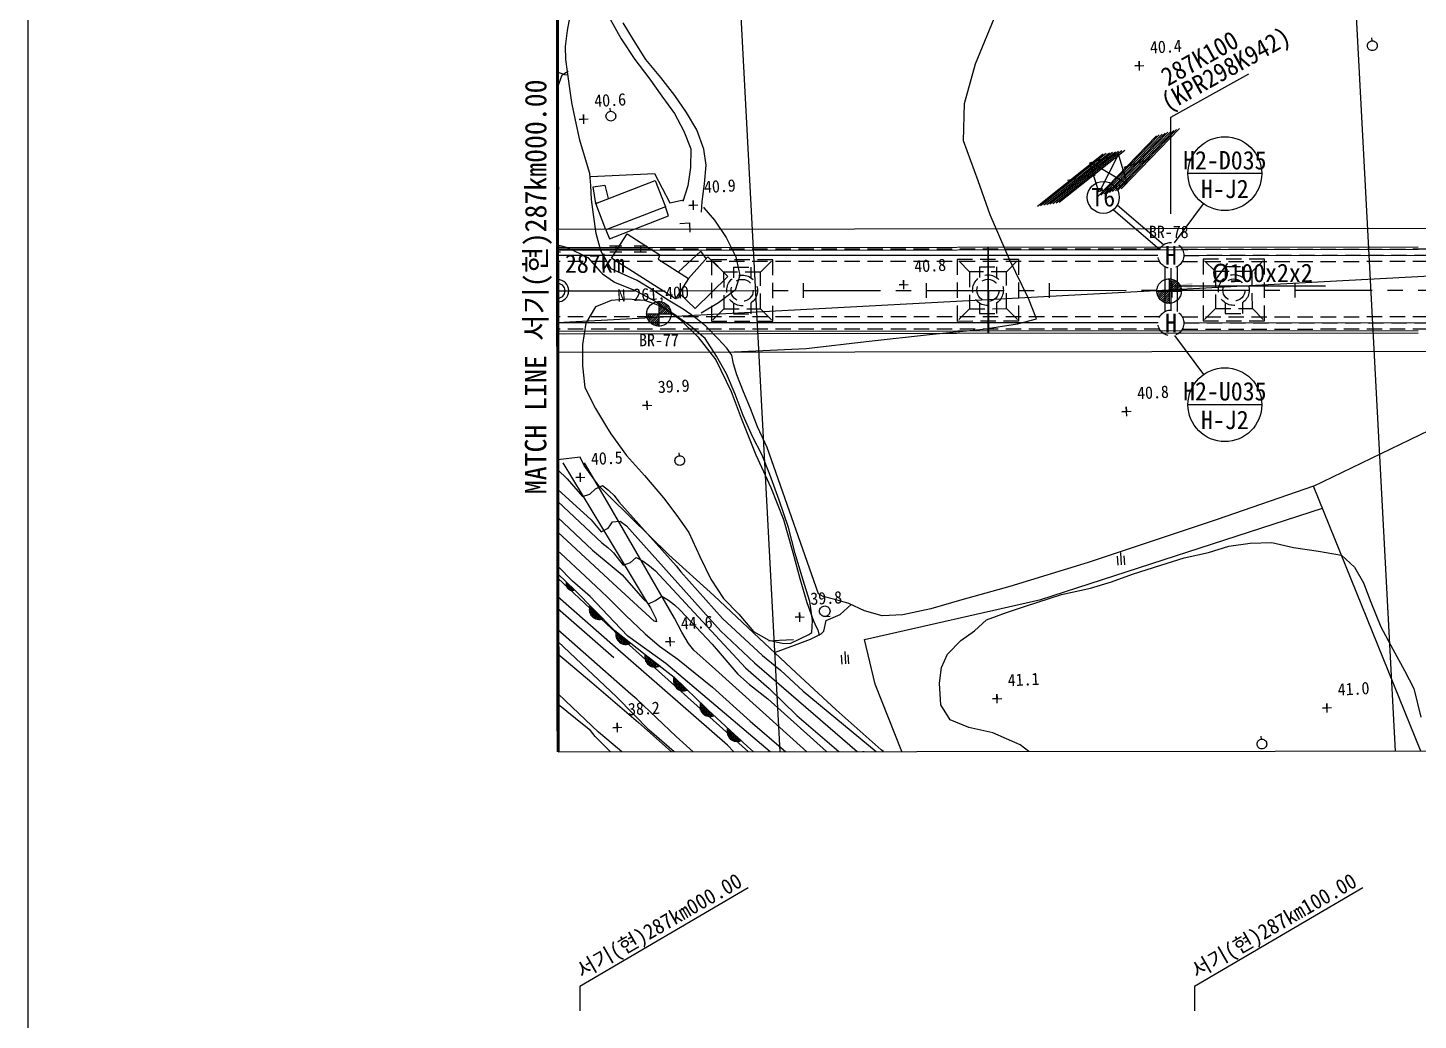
# Model space of a CAD drawing. Header units: millimetres. Extents: x 1510 to 2306, y 1103 to 1810.
# Drawn here: x 1509.9 to 1736.1, y 1363.4 to 1524.8 of the extents above; entities that cross this region are included whole.
import ezdxf
from ezdxf.enums import TextEntityAlignment as Align
from ezdxf.xclip import XClip

# ---------------------------------------------------------------- set-up
doc = ezdxf.new("R2010")
doc.units = ezdxf.units.MM
doc.header["$LTSCALE"] = 10
doc.header["$MEASUREMENT"] = 0
doc.header["$XCLIPFRAME"] = 2
for name, pattern in [('A-CENTR01', [2, 1.25, -0.25, 0.25, -0.25]), ('CENTER', [2, 1.25, -0.25, 0.25, -0.25]), ('DASHED2', [0.375, 0.25, -0.125]), ('HIDDEN', [0.375, 0.25, -0.125])]:
    doc.linetypes.add(name, pattern=pattern)
for name, color, linetype in [('TN-CABL', 4, 'Continuous'), ('TN-MACL', 6, 'A-CENTR01'), ('TN-MANH', 4, 'Continuous'), ('TT-WIRE-EQPM', 6, 'Continuous'), ('TZ-BASE', 253, 'Continuous'), ('TZ-CABL', 4, 'Continuous'), ('TZ-LEAL', 1, 'Continuous'), ('TZ-LEAT', 3, 'Continuous'), ('TZ-MACT', 6, 'Continuous')]:
    doc.layers.add(name, color=color, linetype=linetype)
doc.layers.add('TX-PAPR', color=2, linetype='Continuous', plot=False)
doc.styles.get("Standard").update_dxf_attribs({"font": 'GulimChe.ttf'})
doc.styles.add('굴림체', font='GulimChe.ttf')
doc.linetypes.add('ZIGZAG', pattern='A,0.0001,-0.2,[131,ltypeshp.shx,S=0.2,R=0,X=-0.2,Y=0],-0.4,[131,ltypeshp.shx,S=0.2,R=180,X=0.2,Y=0],-0.2', length=0.8001)
doc.dimstyles.get("Standard").update_dxf_attribs({"dimtxt": 0.18, "dimasz": 0.18, "dimexe": 0.18, "dimexo": 0.0625, "dimgap": 0.09, "dimtad": 0, "dimtih": 1, "dimtoh": 1, "dimdec": 4, "dimzin": 0, "dimdsep": 46, "dimtxsty": 'Standard', "dimcen": 0.09, "dimadec": 0, "dimazin": 0, "dimtfac": 1, "dimtdec": 4, "dimtofl": 0, "dimtmove": 0, "dimatfit": 3, "dimfxl": 0, "dimtolj": 1, "dimtzin": 0, "dimarcsym": 0})

# ---------------------------------------------------------------- blocks, each defined once
blk = doc.blocks.new('JD-FSDGKLDGLK3FSD3')
at = {"layer": 'TZ-BASE'}
for p, q in [((24.54, 143.31), (43.13, -206.55)), ((24.54, 143.31), (43.13, -206.55)), ((124.68, 143.31), (143.27, -206.55)), ((1.59, 42.37, 41.77), (2.02, 44.68, 41.77)), ((8.53, 44.2, -55.52), (10.35, 41.01, -55.52)), ((12.35, 40.81, -55.52), (10.68, 43.6, -55.52)), ((67.97, 36.91, 42.51), (71.4, 45.22, 42.51)), ((1.3, 39.74, 41.77), (1.59, 42.37, 41.77)), ((10.35, 41.01, -55.52), (12.55, 37.62, -55.52)), ((14.37, 37.62, -55.52), (12.35, 40.81, -55.52)), ((132.49, 40.64, 41.7), (132.44, 41.16, 41.7)), ((1.36, 37.62, 41.77), (1.3, 39.74, 41.77)), ((1.62, 35.68, 41.77), (1.36, 37.62, 41.77)), ((12.55, 37.62, -55.52), (14.85, 34.65, -55.52)), ((16.8, 34.7, -55.52), (14.37, 37.62, -55.52)), ((66.2, 30.46, 42.51), (67.97, 36.91, 42.51)), ((93.88, 36.57, 40.41), (95.38, 36.65, 40.41)), ((94.63, 36.61, 40.41), (93.88, 36.57, 40.41)), ((94.67, 35.86, 40.41), (94.59, 37.35, 40.41)), ((94.59, 37.35, 40.41), (94.63, 36.61, 40.41)), ((1.19, 35.12, 41.81), (-0.03, 35.59, 41.81)), ((-0.03, 33.03, 41.37), (0.73, 35.14, 41.37)), ((0.73, 35.14, 41.37), (1.74, 35.73, 41.37)), ((1.6, 35.1, 41.81), (1.19, 35.12, 41.81)), ((2, 32.91, 41.77), (1.62, 35.68, 41.77)), ((14.85, 34.65, -55.52), (16.95, 31.67, -55.52)), ((19.06, 31.78, -55.52), (16.8, 34.7, -55.52)), ((699.47, 31.99), (0, -5.18)), ((2.32, 30.64, 41.77), (2, 32.91, 41.77)), ((16.95, 31.67, -55.52), (19, 28.82, -55.52)), ((20.98, 29, -55.52), (19.06, 31.78, -55.52)), ((2.91, 27.76, 41.77), (2.32, 30.64, 41.77)), ((8.62, 29.18, 41.81), (8.57, 29.69, 41.81)), ((66.03, 24.42, 42.51), (66.2, 30.46, 42.51)), ((3.61, 24.51, 41.77), (2.91, 27.76, 41.77)), ((3.48, 27.87, 40.64), (4.98, 27.95, 40.64)), ((3.48, 27.87, 40.64), (4.98, 27.95, 40.64)), ((4.23, 27.91, 40.64), (3.48, 27.87, 40.64)), ((4.23, 27.91, 40.64), (3.48, 27.87, 40.64)), ((4.27, 27.16, 40.64), (4.19, 28.66, 40.64)), ((4.19, 28.66, 40.64), (4.23, 27.91, 40.64)), ((4.27, 27.16, 40.64), (4.19, 28.66, 40.64)), ((4.19, 28.66, 40.64), (4.23, 27.91, 40.64)), ((19, 28.82, -55.52), (20.55, 25.98, -55.52)), ((22.66, 26.21, -55.52), (20.98, 29, -55.52)), ((20.55, 25.98, -55.52), (21.68, 23.09, -55.52)), ((23.81, 23.06, -55.52), (22.66, 26.21, -55.52)), ((97.42, 25.2, 40.62), (87.91, 15.4, 40.62)), ((97.88, 25.35, 40.62), (88.38, 15.55, 40.62)), ((98.35, 25.49, 40.62), (88.85, 15.7, 40.62)), ((98.82, 25.64, 40.62), (89.32, 15.84, 40.62)), ((99.29, 25.79, 40.62), (89.79, 15.99, 40.62)), ((99.76, 25.94, 40.62), (90.26, 16.14, 40.62)), ((100.23, 26.08, 40.62), (90.73, 16.29, 40.62)), ((100.7, 26.23, 40.62), (91.2, 16.43, 40.62)), ((101.17, 26.38, 40.62), (91.66, 16.58, 40.62)), ((4.55, 21.43, 41.77), (3.61, 24.51, 41.77)), ((21.68, 23.09, -55.52), (21.62, 20.05, -55.52)), ((24.14, 20.46, -55.52), (23.81, 23.06, -55.52)), ((68.42, 17.88, 42.51), (66.03, 24.42, 42.51)), ((80.08, 14.14, 40.62), (90.76, 22.63, 40.62)), ((80.58, 14.23, 40.62), (91.26, 22.72, 40.62)), ((81.08, 14.31, 40.62), (91.76, 22.81, 40.62)), ((81.58, 14.4, 40.62), (92.26, 22.9, 40.62)), ((5.24, 19.1, 41.77), (4.55, 21.43, 41.77)), ((23.91, 17.41, -55.52), (24.14, 20.46, -55.52)), ((78.08, 13.78, 40.62), (88.76, 22.28, 40.62)), ((78.58, 13.87, 40.62), (89.26, 22.37, 40.62)), ((79.08, 13.96, 40.62), (89.76, 22.46, 40.62)), ((79.58, 14.05, 40.62), (90.26, 22.54, 40.62)), ((91.26, 22.22, 40.62), (86.54, 20.79, 40.62)), ((86.54, 20.79, 40.62), (87.97, 16.16, 40.62)), ((92.4, 17.49, 40.62), (86.87, 20.8, 40.62)), ((91.26, 22.22, 40.62), (88.21, 16.29, 40.62)), ((92.65, 17.5, 40.62), (91.26, 22.22, 40.62)), ((92.19, 20.14, 40.62), (96.41, 21.47, 40.62)), ((5.42, 17.11, 41.77), (5.24, 19.1, 41.77)), ((5.39, 18.6, 41.77), (15.76, 19.1, 41.77)), ((5.39, 18.6, 41.77), (6.33, 18.65, 41.77)), ((15.76, 19.1, 41.77), (18.24, 14.31, 41.77)), ((21.62, 20.05, -55.52), (21.18, 17.07, -55.52)), ((87.43, 18.75, 40.62), (82.93, 17.95, 40.62)), ((5.53, 14.83, 41.77), (5.42, 17.11, 41.77)), ((5.76, 16.92, 44.18), (7.7, 17.18, 44.18)), ((5.76, 16.92, 44.18), (6.39, 17, 44.18)), ((6.19, 14.23, 44.18), (5.76, 16.92, 44.18)), ((6.19, 14.23, 44.18), (5.76, 16.92, 44.18)), ((6.19, 14.23, 44.24), (15.87, 17.96, 44.24)), ((7.7, 17.18, 44.18), (8.2, 15.01, 44.18)), ((15.87, 17.96, 44.24), (17.53, 13.66, 44.24)), ((21.18, 17.07, -55.52), (20.35, 14.54, -55.52)), ((23.51, 14.52, -55.52), (23.91, 17.41, -55.52)), ((70.39, 12.36, 42.51), (68.42, 17.88, 42.51)), ((87.97, 16.16, 40.62), (92.65, 17.5, 40.62)), ((5.85, 12.43, 41.77), (5.53, 14.83, 41.77)), ((6.19, 14.23, 44.24), (6.5, 14.35, 44.24)), ((6.54, 13.33, 44.24), (6.19, 14.23, 44.24)), ((7.85, 9.92, 44.24), (6.19, 14.23, 44.24)), ((6.54, 13.33, 44.24), (6.19, 14.23, 44.24)), ((17.53, 13.66, 44.24), (7.85, 9.92, 44.24)), ((18.05, 12.22, 44.18), (17.53, 13.66, 44.18)), ((18.24, 14.31, 41.77), (20.46, 14.79, 41.77)), ((21.32, 13.88, 40.85), (22.82, 13.96, 40.85)), ((22.07, 13.92, 40.85), (21.32, 13.88, 40.85)), ((22.11, 13.17, 40.85), (22.03, 14.67, 40.85)), ((22.03, 14.67, 40.85), (22.07, 13.92, 40.85)), ((23.38, 12.81, -55.52), (23.51, 14.52, -55.52)), ((23.8, 13.62, 41.77), (23.81, 13.5, 41.77)), ((6.25, 9.33, 41.77), (5.85, 12.43, 41.77)), ((8.45, 8.44, 44.18), (18.05, 12.22, 44.18)), ((23.81, 13.5, 41.77), (25.52, 11.5, 41.77)), ((25.52, 11.5, 41.77), (27.41, 8.68, 41.77)), ((73.49, 5.07, 42.51), (70.39, 12.36, 42.51)), ((-0.01, 10.03), (699.99, 10.68)), ((6.77, 7.54, 41.77), (6.25, 9.33, 41.77)), ((7.85, 9.92, 44.18), (8.45, 8.44, 44.18)), ((8.78, 5.31, 43.82), (11.3, 9.26, 43.82)), ((11.3, 9.26, 43.82), (16.64, 5.86, 43.82)), ((19.89, 10.96, 43.43), (21.43, 11.05, 43.43)), ((21.43, 11.05, 43.43), (21.52, 9.53, 43.43)), ((-0.01, 7.46, 40.75), (1.62, 7.03, 40.75)), ((-0.01, 7.32), (0.46, 7.32)), ((-0.01, 7.03), (64.98, 7.09)), ((-0.01, 6.82), (13.46, 6.82)), ((1.62, 7.03, 40.75), (4.9, 5.4, 40.75)), ((7.1, 6.42, 41.77), (6.77, 7.54, 41.77)), ((8.46, 7.32), (10.46, 7.32)), ((9.46, 7.32), (9.47, 6.32)), ((12.46, 7.32), (14.46, 7.32)), ((13.46, 7.32), (13.47, 6.32)), ((27.41, 8.68, 41.77), (28.97, 5.51, 41.77)), ((65.08, 7.09), (139.98, 7.16)), ((69.96, 7.09), (69.97, -6.91)), ((70.06, 7.09), (70.07, -6.91)), ((-0.01, 6.63), (64.98, 6.69)), ((-0.01, 6.32), (0.47, 6.32)), ((4.9, 5.4, 40.75), (6.94, 3.17, 40.75)), ((8.73, 3.58, 41.77), (7.1, 6.42, 41.77)), ((8.47, 6.32), (10.47, 6.32)), ((19.2, -1.32, 43.82), (8.78, 5.31, 43.82)), ((12.47, 6.32), (14.47, 6.32)), ((16.64, 5.86, 43.82), (16.36, 5.13, 43.82)), ((16.36, 5.13, 43.82), (21.3, 1.98, 43.82)), ((23.31, 6.45, 43.03), (19.62, 3.05, 43.03)), ((21.3, 1.98, 43.64), (24.44, 5.54, 43.64)), ((24.16, 5.28, 43.03), (23.31, 6.45, 43.03)), ((24.44, 5.54, 43.64), (27.67, 2.33, 43.64)), ((28.97, 5.51, 41.77), (29.66, 2.51, 41.77)), ((65.08, 6.69), (139.98, 6.76)), ((76.62, -1.23, 42.51), (73.49, 5.07, 42.51)), ((6.94, 3.17, 40.75), (7.31, 2.77, 40.75)), ((7.31, 2.77, 40.75), (9.25, 1.41, 40.75)), ((10.39, 2.83, 41.77), (8.73, 3.58, 41.77)), ((12.94, 1.67, 41.77), (10.39, 2.83, 41.77)), ((27.67, 2.33, 43.64), (22.39, -2.87, 43.64)), ((29.66, 2.51, 41.77), (28.9, 0.1, 41.77)), ((9.25, 1.41, 40.75), (12.64, 0.07, 40.75)), ((12.64, 0.07, 40.75), (15.88, -1.69, 40.75)), ((15.59, 0.05, 41.77), (12.94, 1.67, 41.77)), ((18, -1.5, 41.77), (15.59, 0.05, 41.77)), ((21.3, 1.98, 43.82), (19.2, -1.32, 43.82)), ((20, -1.18), (20, 1.22)), ((28.9, 0.1, 41.77), (26.17, -1.94, 41.77)), ((40, -1.16), (40, 1.24)), ((55.54, 0.97, 40.83), (57.04, 1.05, 40.83)), ((56.29, 1.01, 40.83), (55.54, 0.97, 40.83)), ((56.33, 0.26, 40.83), (56.25, 1.75, 40.83)), ((56.25, 1.75, 40.83), (56.29, 1.01, 40.83)), ((60, -1.14), (60, 1.26)), ((80, -1.13), (80, 1.27)), ((99.47, 1.96), (99.47, -2.04)), ((99.47, 1.76), (99.66, 1.95)), ((99.47, 1.41), (99.96, 1.9)), ((99.47, 1.05), (100.23, 1.81)), ((99.47, 0.7), (100.47, 1.7)), ((99.47, 0.34), (100.68, 1.55)), ((99.47, -0.01), (100.87, 1.39)), ((99.79, -0.04), (101.04, 1.21)), ((100, -1.11), (100, 1.29)), ((100.15, -0.04), (101.18, 1)), ((100.5, -0.04), (101.3, 0.76)), ((100.85, -0.04), (101.4, 0.5)), ((101.21, -0.04), (101.46, 0.21)), ((120, -1.09), (120, 1.31)), ((7.16, -2.21, 39.98), (6.15, -2.6, 39.98)), ((8.72, -1.6, 39.98), (7.16, -2.21, 39.98)), ((11.41, -1.35, 39.98), (8.72, -1.6, 39.98)), ((14.21, -1.55, 39.98), (11.41, -1.35, 39.98)), ((16.49, -2.4, 39.98), (14.21, -1.55, 39.98)), ((15.88, -1.69, 40.75), (19.89, -4.61, 40.75)), ((16.48, -1.75), (16.48, -5.75)), ((16.48, -1.75), (16.48, -5.75)), ((16.48, -1.95), (16.67, -1.76)), ((16.48, -2.31), (16.97, -1.81)), ((16.48, -2.66), (17.24, -1.9)), ((16.48, -3.02), (17.47, -2.02)), ((16.48, -3.37), (17.69, -2.16)), ((20.44, -3.01, 41.77), (18, -1.5, 41.77)), ((22.39, -2.87, 43.64), (19.79, -0.4, 43.64)), ((26.17, -1.94, 41.77), (23.34, -3.62, 41.77)), ((77.9, -4.58, 42.51), (76.62, -1.23, 42.51)), ((97.47, -0.04), (101.47, -0.04)), ((97.48, -0.23), (97.67, -0.04)), ((97.53, -0.53), (98.03, -0.04)), ((97.62, -0.8), (98.38, -0.04)), ((97.74, -1.04), (98.73, -0.04)), ((97.88, -1.25), (99.09, -0.04)), ((98.04, -1.44), (99.44, -0.04)), ((98.23, -1.61), (99.47, -0.36)), ((98.44, -1.75), (99.47, -0.72)), ((98.67, -1.87), (99.47, -1.07)), ((98.93, -1.97), (99.47, -1.42)), ((99.23, -2.03), (99.47, -1.78)), ((6.15, -2.6, 39.98), (4.57, -5.25, 39.98)), ((14.48, -3.76), (18.48, -3.75)), ((14.49, -3.95), (14.68, -3.76)), ((14.54, -4.25), (15.03, -3.76)), ((14.63, -4.51), (15.39, -3.75)), ((14.75, -4.75), (15.74, -3.75)), ((14.89, -4.96), (16.09, -3.75)), ((15.05, -5.15), (16.45, -3.75)), ((15.24, -5.32), (16.48, -4.08)), ((15.45, -5.47), (16.48, -4.43)), ((16.48, -3.72), (17.88, -2.32)), ((18.93, -3.82, 39.98), (16.49, -2.4, 39.98)), ((16.8, -3.75), (18.04, -2.51)), ((17.16, -3.75), (18.19, -2.72)), ((17.51, -3.75), (18.31, -2.95)), ((17.86, -3.75), (18.4, -3.21)), ((18.22, -3.75), (18.46, -3.5)), ((21.64, -5.77, 39.98), (18.93, -3.82, 39.98)), ((22.2, -4.25, 41.77), (20.44, -3.01, 41.77)), ((24.1, -5.74, 41.77), (22.2, -4.25, 41.77)), ((122.95, -31.78, 42.02), (182.13, -3.12, 42.02)), ((0.01, -6.57), (64.99, -6.51)), ((4.57, -5.25, 39.98), (4.03, -8.73, 39.98)), ((15.68, -5.59), (16.48, -4.78)), ((15.94, -5.68), (16.48, -5.14)), ((16.23, -5.74), (16.48, -5.49)), ((19.89, -4.61, 40.75), (22.82, -7.51, 40.75)), ((24.02, -7.73, 39.98), (21.64, -5.77, 39.98)), ((26.12, -7.81, 41.77), (24.1, -5.74, 41.77)), ((60.51, -7.08, 42.51), (69.25, -6.24, 42.51)), ((65.09, -6.51), (139.99, -6.44)), ((69.25, -6.24, 42.51), (74.82, -5.35, 42.51)), ((74.82, -5.35, 42.51), (77.9, -4.58, 42.51)), ((0.01, -6.97), (64.99, -6.91)), ((4.03, -8.73, 39.98), (4.05, -9.98, 39.98)), ((22.82, -7.51, 40.75), (25.74, -11.24, 40.75)), ((25.83, -10.64, 39.98), (24.02, -7.73, 39.98)), ((27.52, -9.32, 41.77), (26.12, -7.81, 41.77)), ((40.41, -9.37, 42.51), (50.67, -8.21, 42.51)), ((50.67, -8.21, 42.51), (60.51, -7.08, 42.51)), ((65.09, -6.91), (139.99, -6.84)), ((0.01, -9.97), (700.01, -9.32)), ((4.05, -9.98, 39.98), (4.03, -12.18, 39.98)), ((25.74, -11.24, 40.75), (28.23, -16.36, 40.75)), ((27.46, -13.51, 39.98), (25.83, -10.64, 39.98)), ((28.32, -10.49, 41.77), (27.52, -9.32, 41.77)), ((28.6, -11.85, 41.77), (28.32, -10.49, 41.77)), ((28.71, -9.93, 42.51), (40.41, -9.37, 42.51)), ((4.03, -12.18, 39.98), (4.45, -15.7, 39.98)), ((28.87, -16.82, 39.98), (27.46, -13.51, 39.98)), ((29.14, -13.69, 41.77), (28.6, -11.85, 41.77)), ((4.45, -15.7, 39.98), (6.15, -19.15, 39.98)), ((30.23, -16.43, 41.77), (29.14, -13.69, 41.77)), ((14.61, -19.37, 39.85), (14.53, -17.87, 39.85)), ((14.53, -17.87, 39.85), (14.57, -18.62, 39.85)), ((28.23, -16.36, 40.75), (29.85, -20.73, 40.75)), ((30.2, -20.29, 39.98), (28.87, -16.82, 39.98)), ((31.36, -19.12, 41.77), (30.23, -16.43, 41.77)), ((6.15, -19.15, 39.98), (7.95, -22.14, 39.98)), ((13.82, -18.66, 39.85), (15.32, -18.58, 39.85)), ((14.57, -18.62, 39.85), (13.82, -18.66, 39.85)), ((31.69, -23.67, 39.98), (30.2, -20.29, 39.98)), ((32.5, -22.1, 41.77), (31.36, -19.12, 41.77)), ((91.79, -19.67, 40.75), (93.29, -19.59, 40.75)), ((92.54, -19.63, 40.75), (91.79, -19.67, 40.75)), ((92.58, -20.38, 40.75), (92.5, -18.88, 40.75)), ((92.5, -18.88, 40.75), (92.54, -19.63, 40.75)), ((7.95, -22.14, 39.98), (8.63, -23.27, 39.98)), ((29.85, -20.73, 40.75), (32.22, -26.69, 40.75)), ((34.11, -25.47, 41.77), (32.5, -22.1, 41.77)), ((8.63, -23.27, 39.98), (11.22, -26.81, 39.98)), ((33.29, -26.71, 39.98), (31.69, -23.67, 39.98)), ((3.67, -27.06, 41.37), (0.03, -27.49, 41.37)), ((4.32, -28.44, 41.37), (3.67, -27.06, 41.37)), ((11.22, -26.81, 39.98), (14.11, -30.04, 39.98)), ((19.83, -26.84, 41.7), (19.78, -26.33, 41.7)), ((32.22, -26.69, 40.75), (34.68, -31.98, 40.75)), ((34.52, -29.89, 39.98), (33.29, -26.71, 39.98)), ((42.45, -49.28, 41.77), (34.11, -25.47, 41.77)), ((0.03, -29.13, 41), (1.54, -30.6, 41)), ((0.84, -27.98, -55.58), (8.71, -41.01, -55.58)), ((6.72, -31.73, 41.37), (4.32, -28.44, 41.37)), ((8.47, -35.05, -53.84), (4.38, -27.98, -53.84)), ((1.54, -30.6, 41), (4.05, -33.47, 41)), ((2.94, -30.37, 40.52), (4.44, -30.29, 40.52)), ((3.69, -30.33, 40.52), (2.94, -30.37, 40.52)), ((3.73, -31.08, 40.52), (3.65, -29.58, 40.52)), ((3.65, -29.58, 40.52), (3.69, -30.33, 40.52)), ((6.15, -32.21, 41), (7.29, -31.65, 41)), ((7.29, -31.65, 41), (8.28, -32.44, 41)), ((14.11, -30.04, 39.98), (17.24, -33.67, 39.98)), ((36.06, -34.06, 39.98), (34.52, -29.89, 39.98)), ((0.03, -32.3, 41.99), (5.44, -37.23, 41.99)), ((4.05, -33.47, 41), (5.24, -33.08, 41)), ((5.24, -33.08, 41), (6.15, -32.21, 41)), ((8.4, -33.41, 41.37), (6.72, -31.73, 41.37)), ((8.28, -32.44, 41), (8.37, -32.52, 41)), ((8.37, -32.52, 40.99), (9.2, -33.31, 40.99)), ((11.83, -36.81, 41.37), (8.4, -33.41, 41.37)), ((9.2, -33.31, 40.99), (9.95, -34.31, 40.99)), ((17.24, -33.67, 39.98), (19.38, -36.56, 39.98)), ((34.68, -31.98, 40.75), (36.76, -37.2, 40.75)), ((122.95, -31.78, 41.77), (107.28, -37.19, 41.77)), ((148.65, -95.13, 42.02), (122.95, -31.78, 42.02)), ((0.03, -34.27, 42.99), (7.19, -40.97, 42.99)), ((19.02, -53.27, -53.84), (8.47, -35.05, -53.84)), ((9.95, -34.31, 40.99), (19.27, -44.72, 40.99)), ((37.56, -38.48, 39.98), (36.06, -34.06, 39.98)), ((78.63, -50.2, 41.1), (124.41, -35.33, 41.1)), ((0.03, -36.87, 43.99), (5.67, -42.17, 43.99)), ((5.44, -37.23, 41.99), (7.07, -39.19, 41.99)), ((8.2, -38.6, 41.99), (8.59, -38.06, 41.99)), ((8.59, -38.06, 41.99), (8.94, -37.56, 41.99)), ((8.94, -37.56, 41.99), (10.19, -37.46, 41.99)), ((10.19, -37.46, 41.99), (11.22, -38.2, 41.99)), ((11.22, -38.2, 41.99), (26.51, -55.31, 41.99)), ((18.11, -42.96, 41.37), (11.83, -36.81, 41.37)), ((19.38, -36.56, 39.98), (21.34, -39.3, 39.98)), ((36.76, -37.2, 40.75), (38.26, -42.57, 40.75)), ((107.28, -37.19, 41.77), (86.29, -44.18, 41.77)), ((8.97, -47.54, -55.58), (0.04, -39.26, -55.58)), ((7.07, -39.19, 41.99), (8.2, -38.6, 41.99)), ((21.34, -39.3, 39.98), (23.14, -43.2, 39.98)), ((38.67, -42.75, 39.98), (37.56, -38.48, 39.98)), ((0.04, -42.29, -51.56), (0.51, -42.72, -51.56)), ((0.51, -42.72, -51.56), (4.47, -46.44, -51.56)), ((5.67, -42.17, 43.99), (8.86, -44.83, 43.99)), ((7.19, -40.97, 42.99), (8.19, -41.76, 42.99)), ((8.19, -41.76, 42.99), (8.76, -42.3, 42.99)), ((8.71, -41.01, -55.58), (14.26, -50.21, -55.58)), ((8.76, -42.3, 42.99), (9.1, -42.63, 42.99)), ((9.1, -42.63, 42.99), (10.65, -44.63, 42.99)), ((25.41, -49.55, 41.37), (18.11, -42.96, 41.37)), ((38.26, -42.57, 40.75), (39.42, -46.8, 40.75)), ((39.87, -46.89, 39.98), (38.67, -42.75, 39.98)), ((91.59, -42.56, 41.81), (91.7, -44.57, 41.81)), ((101.91, -43.43, 40.99), (105.86, -42.57, 40.99)), ((105.86, -42.57, 40.99), (109.18, -41.54, 40.99)), ((109.18, -41.54, 40.99), (112.69, -41.04, 40.99)), ((112.69, -41.04, 40.99), (116.18, -40.95, 40.99)), ((116.18, -40.95, 40.99), (119.71, -41.74, 40.99)), ((119.71, -41.74, 40.99), (123.78, -42.34, 40.99)), ((123.78, -42.34, 40.99), (127.51, -42.99, 40.99)), ((2.42, -47.23, 43.99), (0.04, -44.79, 43.99)), ((8.86, -44.83, 43.99), (10.52, -46.22, 43.99)), ((10.65, -44.63, 42.99), (11.84, -44.2, 42.99)), ((11.84, -44.2, 42.99), (12.8, -43.37, 42.99)), ((12.8, -43.37, 42.99), (13.91, -43.98, 42.99)), ((13.91, -43.98, 42.99), (14.94, -44.72, 42.99)), ((14.94, -44.72, 42.99), (15.9, -45.55, 42.99)), ((19.27, -44.72, 40.99), (20.02, -45.72, 40.99)), ((23.14, -43.2, 39.98), (24.94, -46.9, 39.98)), ((86.29, -44.18, 41.77), (73.58, -48.12, 41.77)), ((91.03, -43.15, 41.81), (91.11, -44.6, 41.81)), ((92.26, -44.56, 41.81), (92.18, -43.09, 41.81)), ((93.52, -46.07, 40.99), (98.15, -44.64, 40.99)), ((98.15, -44.64, 40.99), (101.91, -43.43, 40.99)), ((127.51, -42.99, 40.99), (129.64, -44.93, 40.99)), ((129.64, -44.93, 40.99), (131.09, -47.52, 40.99)), ((0.04, -46.02, 43.72), (2.79, -48.68, 43.72)), ((8.78, -54.91, 42.99), (0.04, -46.76, 42.99)), ((1.44, -47.47, 43.72), (1.54, -47.47, 43.72)), ((1.46, -48.09, 43.72), (1.45, -47.44, 43.72)), ((1.46, -47.39, 43.72), (2.76, -48.65, 43.72)), ((5.28, -49.71, 43.99), (2.42, -47.23, 43.99)), ((4.47, -46.44, -51.56), (8.04, -49.8, -51.56)), ((10.52, -46.22, 43.99), (13.87, -50.05, 43.99)), ((15.9, -45.55, 42.99), (30.58, -61.31, 42.99)), ((20.02, -45.72, 40.99), (26.83, -53.3, 40.99)), ((24.94, -46.9, 39.98), (27.01, -50.05, 39.98)), ((39.42, -46.8, 40.75), (40.56, -50.7, 40.75)), ((41.04, -50.54, 39.98), (39.87, -46.89, 39.98)), ((86.68, -48.35, 40.99), (90.08, -47.36, 40.99)), ((90.08, -47.36, 40.99), (93.52, -46.07, 40.99)), ((1.4, -47.62, 43.72), (1.69, -47.62, 43.72)), ((1.4, -47.77, 43.72), (1.85, -47.77, 43.72)), ((1.41, -47.92, 43.72), (2, -47.91, 43.72)), ((1.45, -48.07, 43.72), (2.15, -48.06, 43.72)), ((1.52, -48.22, 43.72), (2.3, -48.21, 43.72)), ((1.61, -48.36, 43.72), (1.6, -47.53, 43.72)), ((1.62, -48.37, 43.72), (2.46, -48.36, 43.72)), ((1.76, -48.52, 43.72), (1.75, -47.67, 43.72)), ((1.77, -48.52, 43.72), (2.61, -48.5, 43.72)), ((1.92, -48.61, 43.72), (1.9, -47.82, 43.72)), ((2.02, -48.66, 43.72), (2.74, -48.65, 43.72)), ((2.07, -48.68, 43.72), (2.06, -47.97, 43.72)), ((2.22, -48.71, 43.72), (2.21, -48.12, 43.72)), ((2.37, -48.73, 43.72), (2.36, -48.26, 43.72)), ((2.52, -48.72, 43.72), (2.51, -48.41, 43.72)), ((2.67, -48.68, 43.72), (2.66, -48.56, 43.72)), ((2.79, -48.68, 43.72), (9.13, -55.16, 43.72)), ((9.22, -53.85, 43.99), (5.28, -49.71, 43.99)), ((15.68, -53.76, -55.58), (8.97, -47.54, -55.58)), ((15.92, -50.37, 43.99), (16.97, -49.65, 43.99)), ((16.97, -49.65, 43.99), (18.04, -50.31, 43.99)), ((31.9, -55.69, 41.37), (25.41, -49.55, 41.37)), ((43.22, -49.7, 41.77), (42.45, -49.28, 41.77)), ((45.07, -50.19, 41.77), (43.22, -49.7, 41.77)), ((73.58, -48.12, 41.77), (65.74, -50.28, 41.77)), ((76.13, -51.31, 40.99), (81.95, -49.41, 40.99)), ((81.95, -49.41, 40.99), (86.68, -48.35, 40.99)), ((131.09, -47.52, 40.99), (132.28, -50.66, 40.99)), ((9.38, -57.96, 41.99), (0.05, -49.8, 41.99)), ((0.05, -51.67, 41), (9.16, -59.62, 41)), ((5.15, -51.85, 43.72), (5.9, -51.85, 43.72)), ((5.17, -51.6, 43.72), (5.65, -51.6, 43.72)), ((5.23, -52.38, 43.72), (5.25, -51.29, 43.72)), ((5.23, -51.35, 43.72), (5.4, -51.35, 43.72)), ((5.28, -51.22, 43.72), (7.37, -53.36, 43.72)), ((5.48, -52.84, 43.72), (5.49, -51.44, 43.72)), ((5.63, -51.87, 43.72), (5.92, -51.88, 43.72)), ((5.67, -52.35, 43.72), (5.68, -51.69, 43.72)), ((5.67, -51.72, 43.72), (5.77, -51.73, 43.72)), ((5.69, -51.65, 43.72), (6.95, -52.93, 43.72)), ((5.73, -53.1, 43.72), (5.74, -51.7, 43.72)), ((5.82, -52.62, 43.72), (5.83, -51.78, 43.72)), ((5.97, -52.78, 43.72), (5.97, -51.93, 43.72)), ((5.98, -53.27, 43.72), (5.99, -51.95, 43.72)), ((8.04, -49.8, -51.56), (9.1, -50.83, -51.56)), ((9.1, -50.83, -51.56), (11.05, -52.74, -51.56)), ((13.87, -50.05, 43.99), (14.78, -50.92, 43.99)), ((14.26, -50.21, -55.58), (15.11, -51.58, -55.58)), ((14.78, -50.92, 43.99), (15.92, -50.37, 43.99)), ((15.11, -51.58, -55.58), (15.99, -53.29, -55.58)), ((18.04, -50.31, 43.99), (19.03, -51.09, 43.99)), ((19.03, -51.09, 43.99), (19.95, -51.96, 43.99)), ((19.95, -51.96, 43.99), (25.16, -57.49, 43.99)), ((27.01, -50.05, 39.98), (29.46, -52.59, 39.98)), ((40.56, -50.7, 40.75), (41.62, -53.68, 40.75)), ((41.44, -53.64, 39.98), (41.04, -50.54, 39.98)), ((47.35, -50.87, 41.77), (45.07, -50.19, 41.77)), ((45.98, -52.64, 40.75), (47.73, -51.02, 40.75)), ((49.94, -52.08, 41.77), (47.35, -50.87, 41.77)), ((49.92, -56.7, 41.1), (78.63, -50.2, 41.1)), ((60.7, -51.73, 41.77), (56.17, -52.69, 41.77)), ((65.74, -50.28, 41.77), (60.7, -51.73, 41.77)), ((73.02, -52.33, 40.99), (76.13, -51.31, 40.99)), ((132.28, -50.66, 40.99), (133.93, -54.66, 40.99)), ((5.16, -52.1, 43.72), (6.14, -52.11, 43.72)), ((5.22, -52.35, 43.72), (6.39, -52.36, 43.72)), ((5.33, -52.6, 43.72), (6.64, -52.61, 43.72)), ((5.49, -52.85, 43.72), (6.89, -52.86, 43.72)), ((5.62, -52.02, 43.72), (6.07, -52.03, 43.72)), ((5.63, -52.17, 43.72), (6.22, -52.18, 43.72)), ((5.66, -52.32, 43.72), (6.36, -52.33, 43.72)), ((5.73, -52.48, 43.72), (6.51, -52.48, 43.72)), ((5.73, -53.1, 43.72), (7.13, -53.12, 43.72)), ((5.82, -52.63, 43.72), (6.66, -52.63, 43.72)), ((5.97, -52.78, 43.72), (6.81, -52.79, 43.72)), ((6.12, -52.88, 43.72), (6.12, -52.09, 43.72)), ((6.15, -53.36, 43.72), (7.36, -53.37, 43.72)), ((6.22, -53.38, 43.72), (6.24, -52.2, 43.72)), ((6.22, -52.93, 43.72), (6.94, -52.94, 43.72)), ((6.26, -52.95, 43.72), (6.27, -52.24, 43.72)), ((6.41, -52.99, 43.72), (6.42, -52.39, 43.72)), ((6.47, -53.45, 43.72), (6.48, -52.45, 43.72)), ((6.56, -53, 43.72), (6.57, -52.54, 43.72)), ((6.71, -53, 43.72), (6.72, -52.69, 43.72)), ((6.72, -53.48, 43.72), (6.73, -52.71, 43.72)), ((6.86, -52.96, 43.72), (6.87, -52.84, 43.72)), ((6.97, -53.47, 43.72), (6.98, -52.96, 43.72)), ((7.22, -53.41, 43.72), (7.23, -53.21, 43.72)), ((11.41, -56.16, 43.99), (9.22, -53.85, 43.99)), ((11.05, -52.74, -51.56), (14.23, -55.78, -51.56)), ((16.09, -53.82, -55.58), (15.68, -53.76, -55.58)), ((15.99, -53.29, -55.58), (16.09, -53.82, -55.58)), ((20.21, -55.5, -53.84), (19.02, -53.27, -53.84)), ((26.83, -53.3, 40.99), (33.31, -59.31, 40.99)), ((29.46, -52.59, 39.98), (31.88, -55.43, 39.98)), ((38.63, -53.11, 39.77), (40.13, -53.03, 39.77)), ((39.38, -53.07, 39.77), (38.63, -53.11, 39.77)), ((39.42, -53.82, 39.77), (39.34, -52.32, 39.77)), ((39.34, -52.32, 39.77), (39.38, -53.07, 39.77)), ((41.33, -55.6, 39.98), (41.44, -53.64, 39.98)), ((41.62, -53.68, 40.75), (42.04, -54.66, 40.75)), ((43.32, -55.35, 40.75), (43.66, -53.63, 40.75)), ((43.5, -52.97, 41.81), (44.34, -52.93, 41.81)), ((43.66, -53.63, 40.75), (45.98, -52.64, 40.75)), ((52.77, -52.86, 41.77), (49.94, -52.08, 41.77)), ((56.17, -52.69, 41.77), (52.77, -52.86, 41.77)), ((67.8, -55.29, 40.99), (69.79, -53.49, 40.99)), ((69.79, -53.49, 40.99), (73.02, -52.33, 40.99)), ((9.61, -63.58, 39.99), (0.05, -55.15, 39.99)), ((9.28, -55.44, 42.99), (8.78, -54.91, 42.99)), ((9.13, -55.16, 43.72), (9.28, -55.27, 43.72)), ((9.28, -55.27, 43.72), (15.57, -60.17, 43.72)), ((9.65, -55.82, 42.99), (9.28, -55.44, 42.99)), ((9.46, -55.85, 43.72), (9.94, -55.79, 43.72)), ((9.47, -56.1, 43.72), (10.22, -56, 43.72)), ((9.49, -55.59, 43.72), (9.66, -55.57, 43.72)), ((9.63, -56.62, 43.72), (9.5, -55.53, 43.72)), ((9.52, -55.46, 43.72), (11.88, -57.3, 43.72)), ((9.52, -56.34, 43.72), (10.5, -56.22, 43.72)), ((9.62, -56.58, 43.72), (10.78, -56.44, 43.72)), ((52.1, -93.84, 42.99), (9.65, -55.82, 42.99)), ((9.94, -57.04, 43.72), (9.76, -55.65, 43.72)), ((10.22, -57.26, 43.72), (10.04, -55.87, 43.72)), ((10.48, -57.4, 43.72), (10.32, -56.08, 43.72)), ((10.75, -57.48, 43.72), (10.6, -56.3, 43.72)), ((11, -57.51, 43.72), (10.88, -56.52, 43.72)), ((17.58, -60.64, 43.99), (11.41, -56.16, 43.99)), ((14.23, -55.78, -51.56), (16.58, -57.79, -51.56)), ((18.36, -57.82, 44.57), (18.28, -56.32, 44.57)), ((18.28, -56.32, 44.57), (18.32, -57.07, 44.57)), ((21.3, -57.36, -53.84), (20.21, -55.5, -53.84)), ((26.51, -55.31, 41.99), (32.04, -60.53, 41.99)), ((31.88, -55.43, 39.98), (34.36, -56.85, 39.98)), ((38.78, -62.14, 41.37), (31.9, -55.69, 41.37)), ((37.92, -57.3, 39.98), (40.88, -55.91, 39.98)), ((40.88, -55.91, 39.98), (41.33, -55.6, 39.98)), ((41.14, -56.66, 40.75), (42.89, -55.78, 40.75)), ((42.04, -54.66, 40.75), (42.32, -55.15, 40.75)), ((42.32, -55.15, 40.75), (42.57, -56.09, 40.75)), ((42.89, -55.78, 40.75), (43.32, -55.35, 40.75)), ((65.59, -56.89, 40.99), (67.8, -55.29, 40.99)), ((133.93, -54.66, 40.99), (135.89, -58.27, 40.99)), ((0.05, -57.04, 37.99), (9.6, -66.02, 37.99)), ((27.61, -73.89, 41.99), (9.38, -57.96, 41.99)), ((9.75, -56.82, 43.72), (11.05, -56.66, 43.72)), ((9.95, -57.04, 43.72), (11.33, -56.87, 43.72)), ((10.22, -57.26, 43.72), (11.61, -57.09, 43.72)), ((10.67, -57.46, 43.72), (11.87, -57.31, 43.72)), ((11.25, -57.5, 43.72), (11.16, -56.74, 43.72)), ((11.5, -57.46, 43.72), (11.44, -56.95, 43.72)), ((11.74, -57.37, 43.72), (11.72, -57.17, 43.72)), ((16.58, -57.79, -51.56), (19.55, -59.94, -51.56)), ((17.57, -57.11, 44.57), (19.07, -57.03, 44.57)), ((18.32, -57.07, 44.57), (17.57, -57.11, 44.57)), ((22.14, -58.44, -53.84), (21.3, -57.36, -53.84)), ((25.66, -61.6, -53.84), (22.14, -58.44, -53.84)), ((25.16, -57.49, 43.99), (29.3, -62.33, 43.99)), ((34.36, -56.93, 39.98), (36.11, -56.85, 39.98)), ((34.36, -56.85, 39.98), (36.75, -57.36, 39.98)), ((35.26, -58.84, 40.75), (38.52, -57.62, 40.75)), ((36.11, -56.85, 39.98), (38.39, -56.7, 39.98)), ((36.75, -57.36, 39.98), (37.92, -57.3, 39.98)), ((38.52, -57.62, 40.75), (41.14, -56.66, 40.75)), ((46.7, -58.68, 41.81), (46.81, -60.69, 41.81)), ((51.64, -63.97, 41.1), (49.92, -56.7, 41.1)), ((63.45, -59.11, 40.99), (65.59, -56.89, 40.99)), ((135.89, -58.27, 40.99), (137.76, -61.75, 40.99)), ((0.05, -59.07, 39.09), (5.59, -63.73, 39.09)), ((14.19, -59.53, 43.72), (14.67, -59.47, 43.72)), ((14.21, -59.78, 43.72), (14.95, -59.69, 43.72)), ((14.22, -59.28, 43.72), (14.39, -59.26, 43.72)), ((14.37, -60.3, 43.72), (14.23, -59.22, 43.72)), ((14.25, -59.14, 43.72), (16.62, -60.99, 43.72)), ((14.26, -60.03, 43.72), (15.23, -59.91, 43.72)), ((14.35, -60.27, 43.72), (15.51, -60.13, 43.72)), ((14.49, -60.5, 43.72), (15.79, -60.34, 43.72)), ((14.67, -60.72, 43.72), (14.5, -59.34, 43.72)), ((14.68, -60.73, 43.72), (16.07, -60.56, 43.72)), ((14.95, -60.95, 43.72), (14.78, -59.55, 43.72)), ((14.95, -60.95, 43.72), (16.35, -60.78, 43.72)), ((15.22, -61.08, 43.72), (15.06, -59.77, 43.72)), ((15.48, -61.16, 43.72), (15.33, -59.99, 43.72)), ((15.41, -61.15, 43.72), (16.6, -61, 43.72)), ((15.57, -60.17, 43.72), (18.94, -62.84, 43.72)), ((15.74, -61.2, 43.72), (15.61, -60.21, 43.72)), ((15.99, -61.19, 43.72), (15.89, -60.42, 43.72)), ((16.23, -61.14, 43.72), (16.17, -60.64, 43.72)), ((16.47, -61.06, 43.72), (16.45, -60.86, 43.72)), ((39.89, -79.45, 43.99), (17.58, -60.64, 43.99)), ((19.55, -59.94, -51.56), (25.17, -64.45, -51.56)), ((32.04, -60.53, 41.99), (49.26, -75.39, 41.99)), ((33.31, -59.31, 40.99), (36.26, -61.7, 40.99)), ((46.14, -59.28, 41.81), (46.22, -60.72, 41.81)), ((47.37, -60.68, 41.81), (47.29, -59.22, 41.81)), ((62.47, -61.28, 40.99), (63.45, -59.11, 40.99)), ((18.86, -63.24, 43.72), (19.35, -63.23, 43.72)), ((18.92, -62.99, 43.72), (19.09, -62.99, 43.72)), ((18.95, -64.02, 43.72), (18.93, -62.93, 43.72)), ((18.94, -62.84, 43.72), (24.43, -68.15, 43.72)), ((18.96, -62.86, 43.72), (21.12, -64.94, 43.72)), ((19.21, -64.47, 43.72), (19.19, -63.08, 43.72)), ((19.47, -64.73, 43.72), (19.44, -63.32, 43.72)), ((70.42, -101.83, -53.84), (25.66, -61.6, -53.84)), ((29.3, -62.33, 43.99), (31.21, -64.02, 43.99)), ((30.58, -61.31, 42.99), (34.4, -64.7, 42.99)), ((36.26, -61.7, 40.99), (39.95, -65.14, 40.99)), ((45.31, -68.14, 41.37), (38.78, -62.14, 41.37)), ((62.14, -63.83, 40.99), (62.47, -61.28, 40.99)), ((137.76, -61.75, 40.99), (139.27, -64.67, 40.99)), ((1.28, -66.68, 38.82), (0.06, -65.51, 38.82)), ((5.59, -63.73, 39.09), (9.76, -67.29, 39.09)), ((11.91, -65.61, 39.99), (9.61, -63.58, 39.99)), ((18.85, -63.49, 43.72), (19.6, -63.48, 43.72)), ((18.87, -63.74, 43.72), (19.85, -63.72, 43.72)), ((18.94, -63.99, 43.72), (20.11, -63.97, 43.72)), ((19.05, -64.24, 43.72), (20.36, -64.21, 43.72)), ((19.22, -64.48, 43.72), (20.62, -64.46, 43.72)), ((19.47, -64.73, 43.72), (20.87, -64.71, 43.72)), ((19.72, -64.89, 43.72), (19.7, -63.57, 43.72)), ((19.9, -64.97, 43.72), (21.1, -64.95, 43.72)), ((19.97, -65, 43.72), (19.95, -63.81, 43.72)), ((20.22, -65.06, 43.72), (20.2, -64.06, 43.72)), ((20.47, -65.08, 43.72), (20.46, -64.31, 43.72)), ((20.72, -65.06, 43.72), (20.71, -64.55, 43.72)), ((20.97, -65, 43.72), (20.97, -64.8, 43.72)), ((25.17, -64.45, -51.56), (31.3, -69.98, -51.56)), ((31.21, -64.02, 43.99), (34.19, -66.38, 43.99)), ((34.4, -64.7, 42.99), (38.94, -69.1, 42.99)), ((39.95, -65.14, 40.99), (56.58, -78.86, 40.99)), ((57.56, -78.96, 41.1), (51.64, -63.97, 41.1)), ((62.35, -67.36, 40.99), (62.14, -63.83, 40.99)), ((71.53, -67.09, 41.06), (71.45, -65.59, 41.06)), ((71.45, -65.59, 41.06), (71.49, -66.34, 41.06)), ((139.27, -64.67, 40.99), (140.45, -69.36, 40.99)), ((4.33, -70.68, 37.99), (0.06, -67.27, 37.99)), ((6.64, -71.78, 38.82), (1.28, -66.68, 38.82)), ((9.6, -66.02, 37.99), (9.71, -66.13, 37.99)), ((14.89, -71.46, 38.99), (9.71, -66.13, 38.99)), ((9.76, -67.29, 39.09), (13.18, -70.22, 39.09)), ((12.9, -66.4, 39.99), (11.91, -65.61, 39.99)), ((19.31, -72.49, 39.99), (12.9, -66.4, 39.99)), ((23.16, -67.66, 43.72), (23.92, -67.65, 43.72)), ((23.18, -67.41, 43.72), (23.66, -67.4, 43.72)), ((23.23, -67.16, 43.72), (23.41, -67.15, 43.72)), ((23.27, -68.19, 43.72), (23.25, -67.1, 43.72)), ((23.28, -67.03, 43.72), (25.43, -69.11, 43.72)), ((23.53, -68.64, 43.72), (23.5, -67.25, 43.72)), ((23.78, -68.89, 43.72), (23.76, -67.49, 43.72)), ((24.03, -69.06, 43.72), (24.01, -67.74, 43.72)), ((34.19, -66.38, 43.99), (74.6, -102.74, 43.99)), ((63.88, -69.78, 40.99), (62.35, -67.36, 40.99)), ((70.74, -66.38, 41.06), (72.24, -66.3, 41.06)), ((71.49, -66.34, 41.06), (70.74, -66.38, 41.06)), ((124.41, -67.88, 41.04), (125.91, -67.8, 41.04)), ((125.16, -67.84, 41.04), (124.41, -67.88, 41.04)), ((125.2, -68.59, 41.04), (125.12, -67.1, 41.04)), ((125.12, -67.1, 41.04), (125.16, -67.84, 41.04)), ((699.47, -68.15), (0.1, -105.32)), ((23.19, -67.91, 43.72), (24.17, -67.89, 43.72)), ((23.25, -68.16, 43.72), (24.42, -68.14, 43.72)), ((23.37, -68.41, 43.72), (24.68, -68.38, 43.72)), ((23.53, -68.65, 43.72), (24.93, -68.63, 43.72)), ((23.78, -68.9, 43.72), (25.19, -68.87, 43.72)), ((24.21, -69.14, 43.72), (25.42, -69.12, 43.72)), ((24.28, -69.17, 43.72), (24.26, -67.98, 43.72)), ((24.43, -68.15, 43.72), (30.91, -74.11, 43.72)), ((24.54, -69.23, 43.72), (24.52, -68.23, 43.72)), ((24.79, -69.25, 43.72), (24.77, -68.47, 43.72)), ((25.04, -69.23, 43.72), (25.03, -68.72, 43.72)), ((25.28, -69.17, 43.72), (25.28, -68.97, 43.72)), ((31.3, -69.98, -51.56), (37.28, -75.1, -51.56)), ((38.94, -69.1, 42.99), (60.06, -87.26, 42.99)), ((52.65, -74.65, 41.37), (45.31, -68.14, 41.37)), ((66.89, -71.05, 40.99), (63.88, -69.78, 40.99)), ((5.33, -71.5, 37.99), (4.33, -70.68, 37.99)), ((6.13, -72.5, 37.99), (5.33, -71.5, 37.99)), ((10.05, -74.65, 38.82), (6.64, -71.78, 38.82)), ((8.97, -71.08, 38.17), (10.46, -71, 38.17)), ((8.97, -71.08, 38.17), (10.46, -71, 38.17)), ((9.72, -71.04, 38.17), (8.97, -71.08, 38.17)), ((9.72, -71.04, 38.17), (8.97, -71.08, 38.17)), ((9.75, -71.79, 38.17), (9.68, -70.29, 38.17)), ((9.68, -70.29, 38.17), (9.72, -71.04, 38.17)), ((9.75, -71.79, 38.17), (9.68, -70.29, 38.17)), ((9.68, -70.29, 38.17), (9.72, -71.04, 38.17)), ((13.18, -70.22, 39.09), (21.87, -77.96, 39.09)), ((34.11, -88.09, 38.99), (14.89, -71.46, 38.99)), ((27.57, -71.5, 43.72), (28.06, -71.48, 43.72)), ((27.57, -71.75, 43.72), (28.32, -71.72, 43.72)), ((27.6, -72, 43.72), (28.58, -71.96, 43.72)), ((27.62, -71.25, 43.72), (27.8, -71.24, 43.72)), ((27.68, -72.29, 43.72), (27.64, -71.2, 43.72)), ((27.66, -71.12, 43.72), (29.87, -73.15, 43.72)), ((27.67, -72.25, 43.72), (28.84, -72.2, 43.72)), ((27.95, -72.73, 43.72), (27.89, -71.33, 43.72)), ((28.21, -72.97, 43.72), (28.15, -71.57, 43.72)), ((28.47, -73.13, 43.72), (28.41, -71.81, 43.72)), ((28.72, -73.23, 43.72), (28.67, -72.05, 43.72)), ((28.98, -73.29, 43.72), (28.93, -72.29, 43.72)), ((70.8, -71.9, 40.99), (66.89, -71.05, 40.99)), ((75.22, -73.85, 40.99), (70.8, -71.9, 40.99)), ((8.79, -75.2, 37.99), (6.13, -72.5, 37.99)), ((44.69, -95.4, 39.99), (19.31, -72.49, 39.99)), ((33.81, -80.2, 41.99), (27.61, -73.89, 41.99)), ((27.79, -72.5, 43.72), (29.1, -72.44, 43.72)), ((27.96, -72.74, 43.72), (29.36, -72.68, 43.72)), ((28.22, -72.98, 43.72), (29.62, -72.92, 43.72)), ((28.65, -73.21, 43.72), (29.85, -73.16, 43.72)), ((29.23, -73.3, 43.72), (29.19, -72.53, 43.72)), ((29.48, -73.28, 43.72), (29.45, -72.77, 43.72)), ((29.72, -73.21, 43.72), (29.71, -73.01, 43.72)), ((30.91, -74.11, 43.72), (37.56, -80.03, 43.72)), ((77.5, -75.57, 40.99), (75.22, -73.85, 40.99)), ((114.52, -72.96, 41.81), (114.47, -72.44, 41.81)), ((13.01, -77.14, 38.82), (10.05, -74.65, 38.82)), ((59.98, -81.08, 41.37), (52.65, -74.65, 41.37))]:
    blk.add_line(p, q, dxfattribs=at)
at = {"layer": 'TZ-BASE', "linetype": 'DASHED2'}
for p, q in [((35.01, 5.06), (25.01, 5.05)), ((27.01, 3.05), (25.01, 5.05)), ((25.01, 5.05), (25.02, -4.95)), ((33.01, 3.06), (35.01, 5.06)), ((35.02, -4.94), (35.01, 5.06)), ((75.01, 5.1), (65.01, 5.09)), ((67.01, 3.09), (65.01, 5.09)), ((65.01, 5.09), (65.02, -4.91)), ((73.01, 3.1), (75.01, 5.1)), ((75.02, -4.9), (75.01, 5.1)), ((107.01, 3.13), (105.01, 5.13)), ((115.01, 5.13), (105.01, 5.13)), ((105.01, 5.13), (105.02, -4.87)), ((113.01, 3.13), (115.01, 5.13)), ((115.02, -4.87), (115.01, 5.13)), ((33.01, 3.06), (27.01, 3.05)), ((27.01, 3.05), (27.02, -2.95)), ((28.61, 3.85), (31.41, 3.86)), ((28.61, 3.85), (28.61, 2.13)), ((31.41, 3.86), (31.41, 2.13)), ((33.02, -2.94), (33.01, 3.06)), ((73.01, 3.1), (67.01, 3.09)), ((67.01, 3.09), (67.02, -2.91)), ((68.61, 3.89), (71.41, 3.89)), ((68.61, 3.89), (68.61, 2.16)), ((71.41, 3.89), (71.41, 2.17)), ((73.02, -2.9), (73.01, 3.1)), ((113.01, 3.13), (107.01, 3.13)), ((107.01, 3.13), (107.02, -2.87)), ((108.61, 3.93), (111.41, 3.93)), ((108.61, 3.93), (108.61, 2.2)), ((111.41, 3.93), (111.41, 2.2)), ((113.02, -2.87), (113.01, 3.13)), ((28.62, -2.02), (28.62, -3.75)), ((31.42, -2.01), (31.42, -3.74)), ((68.62, -1.98), (68.62, -3.71)), ((71.42, -1.98), (71.42, -3.71)), ((108.62, -1.94), (108.62, -3.67)), ((111.42, -1.94), (111.42, -3.67)), ((27.02, -2.95), (25.02, -4.95)), ((27.02, -2.95), (33.02, -2.94)), ((28.62, -3.75), (31.42, -3.74)), ((33.02, -2.94), (35.02, -4.94)), ((67.02, -2.91), (65.02, -4.91)), ((67.02, -2.91), (73.02, -2.9)), ((68.62, -3.71), (71.42, -3.71)), ((73.02, -2.9), (75.02, -4.9)), ((107.02, -2.87), (105.02, -4.87)), ((107.02, -2.87), (113.02, -2.87)), ((108.62, -3.67), (111.42, -3.67)), ((113.02, -2.87), (115.02, -4.87)), ((25.02, -4.95), (35.02, -4.94)), ((65.02, -4.91), (75.02, -4.9)), ((105.02, -4.87), (115.02, -4.87))]:
    blk.add_line(p, q, dxfattribs=at)
at = {"layer": 'TZ-BASE', "linetype": 'CENTER'}
blk.add_lwpolyline([(0, 0), (201.2, 0.18), (401.2, 0.37), (601.2, 0.55), (700, 0.64)], dxfattribs=at)
at = {"layer": 'TZ-BASE'}
for centre, radius in [((132.54, 39.87, 41.7), 0.791), ((8.66, 28.41, 41.81), 0.791), ((99.47, -0.04), 2), ((16.48, -3.75), 2), ((19.87, -27.61, 41.7), 0.791), ((43.46, -52.12, 41.81), 0.859), ((114.57, -73.72, 41.81), 0.791)]:
    blk.add_circle(centre, radius, dxfattribs=at)
at = {"layer": 'TZ-BASE', "linetype": 'DASHED2'}
for centre, radius in [((30.02, 0.06), 2.5), ((70.01, 0.09), 2.5), ((110.01, 0.13), 2.5), ((30.02, 0.06), 1.8), ((70.01, 0.09), 1.8), ((110.01, 0.13), 1.8)]:
    blk.add_circle(centre, radius, dxfattribs=at)
at = {"layer": 'TZ-BASE'}
for centre, radius, start, end in [((-0.59, 16.69, 41.81), 0.791, 316.7587, 43.3466), ((0, 0), 1.8, 90.0527, 270.0527), ((0, 0), 1.2, 90.0527, 270.0527), ((0, 0), 1.8, 270.0527, 90.0527), ((0, 0), 1.2, 270.0527, 90.0527), ((2.37, -47.75, 43.72), 0.975, 158.5153, 293.2756), ((6.77, -51.85, 43.72), 1.62, 157.0183, 291.7786), ((6.59, -52.03, 43.72), 0.975, 157.0183, 291.7786), ((11.08, -55.89, 43.72), 1.62, 164.6984, 299.4586), ((15.82, -59.57, 43.72), 1.62, 164.6984, 299.4586), ((20.47, -63.45, 43.72), 1.62, 158.6006, 293.3608), ((24.79, -67.62, 43.72), 1.62, 158.6006, 293.3608), ((29.19, -71.68, 43.72), 1.62, 159.981, 294.7413)]:
    blk.add_arc(centre, radius, start, end, dxfattribs=at)
at = {"layer": 'TZ-BASE', "style": '굴림체'}
for s, height, rotation, p in [('40.4', 2, 3.042, (96.41, 38.59, 44.55)), ('40.6', 2, 3.042, (6.01, 29.9, 44.55)), ('40.9', 2, 3.042, (23.86, 15.9, 44.55)), ('BR-78', 2, 0.0012, (96.19, 8.59)), ('287km', 3, 0.0527, (1.19, 2.93)), ('40.8', 2, 3.042, (58.07, 2.99, 44.55)), ('BR-77', 2, 0.0012, (13.25, -9.01)), ('39.9', 2, 3.042, (16.35, -16.64, 44.55)), ('40.8', 2, 3.042, (94.32, -17.65, 44.55)), ('40.5', 2, 3.042, (5.47, -28.35, 44.55)), ('40.5', 2, 3.042, (5.47, -28.35, 44.55)), ('39.8', 2, 3.042, (41.16, -51.09, 44.55)), ('44.6', 2, 3.042, (20.1, -55.09, 44.55)), ('41.1', 2, 3.042, (73.27, -64.35, 44.55)), ('41.0', 2, 3.042, (126.95, -65.86, 44.55)), ('38.2', 2, 3.042, (11.5, -69.06, 44.55)), ('44.4', 2, 3.042, (45.11, -77.06, 44.55))]:
    blk.add_text(s, height=height, rotation=rotation, dxfattribs=at).set_placement(p)
blk.add_text('N 261,400', height=2, rotation=3.042, dxfattribs=at).set_placement((21.41, -1.17), align=Align.RIGHT)
blk = doc.blocks.new('JD-FJF76J')
at = {"layer": 'TZ-BASE'}
for p, q in [((114.47, 94.06), (102.47, 94.06)), ((100.27, 82.79), (105, 89.16)), ((100.28, 67.75), (105.01, 61.38)), ((114.48, 56.48), (102.48, 56.48))]:
    blk.add_line(p, q, dxfattribs=at)
at = {"layer": 'TZ-BASE', "flags": 128}
blk.add_lwpolyline([(99.7, 87.52), (99.7, 103.22), (112.36, 110.31)], dxfattribs=at)
at = {"layer": 'TZ-BASE'}
for centre in [(108.47, 94.06), (108.48, 56.48)]:
    blk.add_circle(centre, 6, dxfattribs=at)
at = {"layer": 'TZ-BASE', "style": '굴림체'}
for s, p in [('(KPR298K942)', (99.19, 104.08)), ('287K100', (99.19, 108.21))]:
    blk.add_text(s, height=3, rotation=29.2387, dxfattribs=at).set_placement(p)
for s, rotation, p in [('H2-D035', 0, (108.47, 96.22)), ('H-J2', 0, (108.47, 91.56)), ('Ø100x2x2', 0.0518, (114.55, 77.91)), ('H2-U035', 0, (108.47, 58.64)), ('H-J2', 0, (108.47, 53.98))]:
    blk.add_text(s, height=3, rotation=rotation, dxfattribs=at).set_placement(p, align=Align.MIDDLE)
at = {"layer": 'TZ-BASE'}
blk.add_leader([(100.2, 75.83), (124.85, 75.83)], dimstyle='Standard', override={"dimtxt": 3, "dimasz": 3, "dimexe": 2, "dimexo": 3, "dimgap": 1, "dimtad": 0, "dimtih": 0, "dimtxsty": '굴림체', "dimcen": 1, "dimaunit": 1, "dimadec": 8, "dimtix": 1, "dimtofl": 1, "dimtmove": 2, "dimtvp": 2}, dxfattribs=at)

msp = doc.modelspace()

# ---------------------------------------------------------------- linework, layer by layer
at = {"layer": 'TN-CABL', "linetype": 'ZIGZAG', "ltscale": 0.5}
for points in [[(1693.75, 1487.78), (1596.08, 1487.78)], [(1697.95, 1487.78), (2146.78, 1488.19)], [(1697.96, 1476.78), (2146.79, 1477.19)], [(1693.76, 1476.78), (1596.09, 1476.78)]]:
    msp.add_lwpolyline(points, dxfattribs=at)
at = {"layer": 'TN-MACL', "const_width": 0.5}
msp.add_lwpolyline([(1596.02, 1557.01), (1596.15, 1407.01)], dxfattribs=at)
at = {"layer": 'TN-MANH', "linetype": 'HIDDEN'}
for centre in [(1695.85, 1487.78), (1695.86, 1476.78)]:
    msp.add_circle(centre, 2.1, dxfattribs=at)
at = {"layer": 'TT-WIRE-EQPM'}
msp.add_circle((1684.85, 1497.21), 2.6, dxfattribs=at)
at = {"layer": 'TX-PAPR'}
for points in [[(1509.89, 1103.05), (2305.89, 1103.05), (2305.89, 1619.05), (1509.89, 1619.05)], [(2296.02, 1557.65), (1596.02, 1557.01), (1596.15, 1407.01), (2296.15, 1407.65)]]:
    msp.add_lwpolyline(points, close=True, dxfattribs=at)
at = {"layer": 'TZ-CABL', "linetype": 'ByBlock'}
for p, q in [((1693.98, 1488.73), (1686.5, 1495.14)), ((1694.63, 1489.48), (1687.15, 1495.9))]:
    msp.add_line(p, q, dxfattribs=at)
at = {"layer": 'TZ-CABL', "linetype": 'HIDDEN'}
for points in [[(1694, 1488.78), (1596.08, 1488.78)], [(1697.7, 1488.78), (2147.03, 1489.19)], [(1693.75, 1487.78), (1596.08, 1487.78)], [(1694, 1486.78), (1596.08, 1486.78)], [(1697.7, 1486.78), (2147.03, 1487.19)], [(1697.95, 1487.78), (2146.78, 1488.19)], [(1694.01, 1477.78), (1596.09, 1477.78)], [(1697.71, 1477.78), (2147.32, 1478.19)], [(1697.96, 1476.78), (2146.79, 1477.19)], [(1693.76, 1476.78), (1596.09, 1476.78)], [(1694.01, 1475.78), (1596.09, 1475.78)], [(1697.71, 1475.78), (2147.04, 1476.19)]]:
    msp.add_lwpolyline(points, dxfattribs=at)
at = {"layer": 'TZ-CABL'}
for points in [[(1694.85, 1485.93), (1694.86, 1478.62)], [(1696.85, 1485.93), (1696.86, 1478.62)]]:
    msp.add_lwpolyline(points, dxfattribs=at)
at = {"layer": 'TZ-CABL', "linetype": 'ZIGZAG', "ltscale": 0.5}
msp.add_lwpolyline([(1695.85, 1485.68), (1695.86, 1478.88)], dxfattribs=at)
at = {"layer": 'TZ-LEAL'}
for points in [[(1627.07, 1384.9), (1599.68, 1368.87), (1599.68, 1364.87)], [(1727.07, 1384.9), (1699.68, 1368.87), (1699.68, 1364.87)]]:
    msp.add_lwpolyline(points, dxfattribs=at)

# ---------------------------------------------------------------- block references
at = {"layer": 'TZ-BASE'}
ref = msp.add_blockref('JD-FSDGKLDGLK3FSD3', (1596.08, 1482.01), dxfattribs=at)
XClip(ref).set_block_clipping_path([(699.9307781947, 75.6432794993), (-0.068926229, 74.9999683278), (0.0689262292, -74.9999686265), (700.0686305886, -74.3566571564)])
msp.add_blockref('JD-FJF76J', (1596.15, 1407.01), dxfattribs=at)

# ---------------------------------------------------------------- texts
at = {"layer": 'TN-MANH', "linetype": 'ByBlock', "style": '굴림체'}
for p in [(1695.85, 1487.78), (1695.86, 1476.78)]:
    msp.add_text('H', height=3, rotation=0, dxfattribs=at).set_placement(p, align=Align.MIDDLE)
at = {"layer": 'TT-WIRE-EQPM', "style": '굴림체'}
msp.add_text('T6', height=3, rotation=0, dxfattribs=at).set_placement((1684.85, 1497.21), align=Align.MIDDLE)
at = {"layer": 'TZ-LEAT', "style": '굴림체'}
for s, p in [('서기(현)287km000.00', (1613.18, 1377.66)), ('서기(현)287km100.00', (1713.18, 1377.66))]:
    msp.add_text(s, height=2.5, rotation=30, dxfattribs=at).set_placement(p, align=Align.CENTER)
at = {"layer": 'TZ-MACT', "style": '굴림체'}
msp.add_text('MATCH LINE 서기(현)287km000.00', height=3.5, rotation=90, dxfattribs=at).set_placement((1592.5, 1482.66, 75.38), align=Align.MIDDLE_CENTER)

doc.saveas('drawing.dxf')
